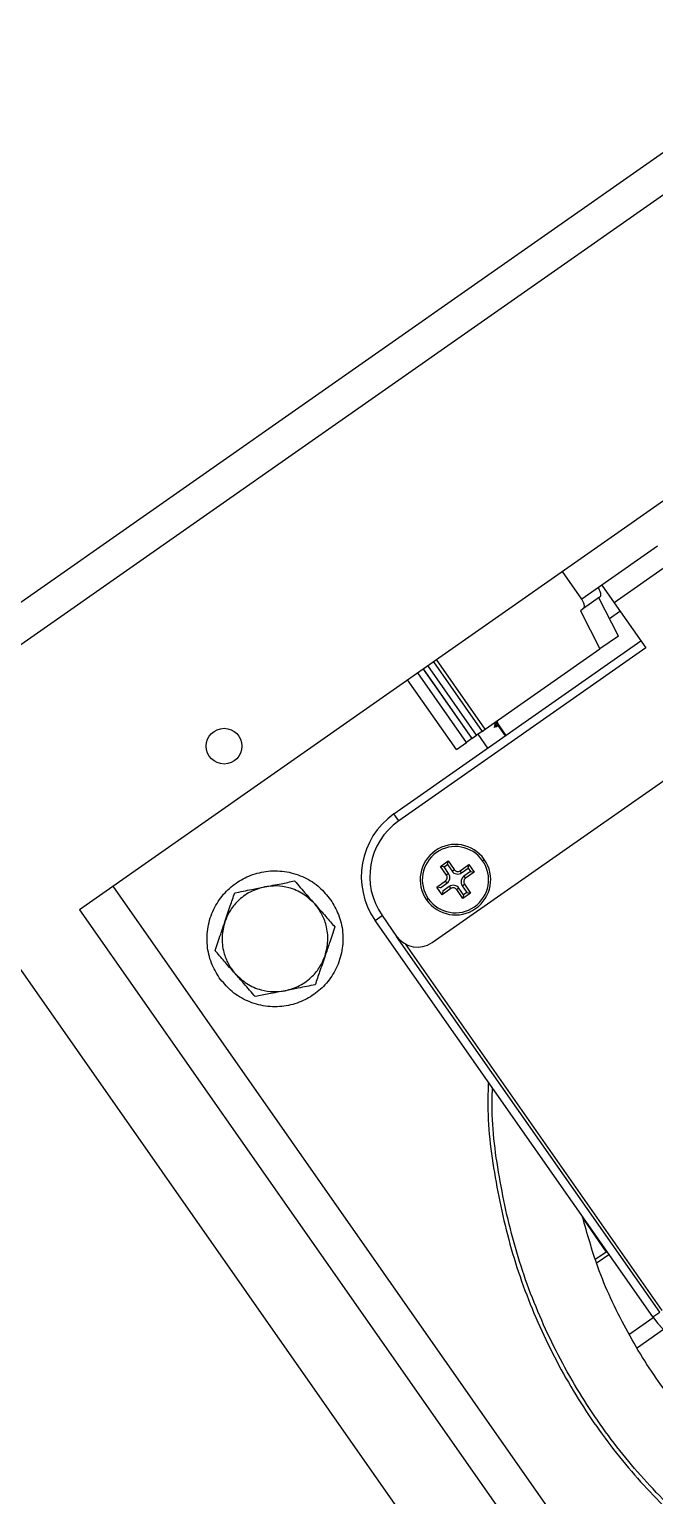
# Model space of a CAD drawing. Header units: millimetres. Extents: x 152904052 to 153933663, y 538271515 to 539240469.
# Drawn here: x 153353974.4 to 153354048.1, y 538947625.2 to 538947797.8 of the extents above; entities that cross this region are included whole.
import ezdxf

# ---------------------------------------------------------------- set-up
doc = ezdxf.new("R2010")
doc.units = ezdxf.units.MM
doc.layers.add('POWR', color=5, linetype='Continuous')

msp = doc.modelspace()

# ---------------------------------------------------------------- linework, layer by layer
at = {"layer": 'POWR', "color": 7}
for p, q in [((153354828.38, 538948328.99), (153353032.8, 538947071.71)), ((153354801.24, 538948304.99), (153353955.47, 538947712.77)), ((153354292.06, 538947912.44), (153353980.34, 538947694.17)), ((153354048.41, 538947736.95), (153354041.85, 538947732.36)), ((153354049.84, 538947734.9), (153354043.29, 538947730.31)), ((153354039.49, 538947730.71), (153354037.2, 538947733.98)), ((153354041.85, 538947732.36), (153354039.49, 538947730.71)), ((153354041.85, 538947732.36), (153354043.29, 538947730.31)), ((153354039.67, 538947729.61), (153354039.34, 538947729.37)), ((153354039.34, 538947729.37), (153354041.63, 538947724.88)), ((153354041.59, 538947730.95), (153354039.67, 538947729.61)), ((153354043.8, 538947726.39), (153354041.51, 538947730.89)), ((153354043.29, 538947730.31), (153354047.02, 538947724.99)), ((153354021.87, 538947690.29), (153354076.75, 538947728.72)), ((153354042.74, 538947728.46), (153354043.98, 538947729.33)), ((153354043.8, 538947726.39), (153354041.63, 538947724.88)), ((153354017.36, 538947705.44), (153354046.44, 538947725.81)), ((153354047.02, 538947724.99), (153354017.94, 538947704.62)), ((153354028.13, 538947715.42), (153354041.63, 538947724.88)), ((153354020.81, 538947722.51), (153354026.54, 538947714.31)), ((153354020.81, 538947722.5), (153354026.54, 538947714.31)), ((153354027.11, 538947714.71), (153354021.38, 538947722.91)), ((153354022.01, 538947723.35), (153354027.74, 538947715.15)), ((153354022.01, 538947723.34), (153354027.74, 538947715.15)), ((153354028.13, 538947715.42), (153354022.39, 538947723.61)), ((153354024.72, 538947713.04), (153354018.98, 538947721.23)), ((153354025.91, 538947713.87), (153354020.18, 538947722.07)), ((153354029.08, 538947716.09), (153354029.27, 538947716.09)), ((153354029.36, 538947715.68), (153354029.18, 538947715.6)), ((153354029.32, 538947716.26), (153354030.47, 538947714.62)), ((153354029.36, 538947715.68), (153354029.59, 538947715.87)), ((153354029.39, 538947716.31), (153354030.54, 538947714.67)), ((153354024.72, 538947713.04), (153354025.91, 538947713.87)), ((153354026.54, 538947714.31), (153354025.91, 538947713.87)), ((153354026.54, 538947714.31), (153354027.11, 538947714.71)), ((153354026.54, 538947714.31), (153354026.54, 538947714.31)), ((153354027.74, 538947715.15), (153354027.11, 538947714.71)), ((153354028.42, 538947713.19), (153354027.27, 538947714.83)), ((153354027.74, 538947715.15), (153354028.13, 538947715.42)), ((153354027.74, 538947715.15), (153354027.74, 538947715.15)), ((153354142.11, 538947446.22), (153353955.35, 538947712.93)), ((153354017.94, 538947704.62), (153354017.36, 538947705.44)), ((153354027.81, 538947699.94), (153354028.01, 538947700.08)), ((153354022.84, 538947699.27), (153354023.75, 538947699.9)), ((153354023.27, 538947699.2), (153354022.84, 538947699.27)), ((153354023.56, 538947698.25), (153354022.84, 538947699.27)), ((153354023.27, 538947699.2), (153354023.67, 538947699.48)), ((153354023.81, 538947698.42), (153354023.27, 538947699.2)), ((153354023.81, 538947698.42), (153354023.56, 538947698.25)), ((153354023.67, 538947699.48), (153354023.75, 538947699.9)), ((153354023.67, 538947699.48), (153354024.21, 538947698.7)), ((153354023.75, 538947699.9), (153354024.46, 538947698.88)), ((153354024.21, 538947698.7), (153354024.46, 538947698.88)), ((153354025.16, 538947698.76), (153354026.18, 538947699.47)), ((153354025.34, 538947698.5), (153354025.16, 538947698.76)), ((153354025.34, 538947698.5), (153354026.11, 538947699.05)), ((153354026.39, 538947698.65), (153354025.61, 538947698.11)), ((153354026.81, 538947698.57), (153354025.79, 538947697.86)), ((153354026.11, 538947699.05), (153354026.18, 538947699.47)), ((153354026.11, 538947699.05), (153354026.39, 538947698.65)), ((153354026.18, 538947699.47), (153354026.81, 538947698.57)), ((153354026.39, 538947698.65), (153354026.81, 538947698.57)), ((153353984.27, 538947696.92), (153354104.72, 538947524.9)), ((153354022.41, 538947696.83), (153354023.44, 538947697.55)), ((153354023.05, 538947695.93), (153354022.41, 538947696.83)), ((153354022.84, 538947696.76), (153354022.41, 538947696.83)), ((153354022.84, 538947696.76), (153354023.61, 538947697.3)), ((153354024.07, 538947696.65), (153354023.05, 538947695.93)), ((153354023.89, 538947696.9), (153354023.12, 538947696.36)), ((153354023.61, 538947697.3), (153354023.44, 538947697.55)), ((153354023.89, 538947696.9), (153354024.07, 538947696.65)), ((153354025.02, 538947696.7), (153354024.77, 538947696.53)), ((153354025.56, 538947695.93), (153354025.02, 538947696.7)), ((153354025.42, 538947696.98), (153354025.67, 538947697.16)), ((153354025.42, 538947696.98), (153354025.96, 538947696.21)), ((153354025.61, 538947698.11), (153354025.79, 538947697.86)), ((153354025.67, 538947697.16), (153354026.38, 538947696.13)), ((153354021.42, 538947695.47), (153354021.21, 538947695.32)), ((153354023.12, 538947696.36), (153354023.05, 538947695.93)), ((153354025.48, 538947695.5), (153354024.77, 538947696.53)), ((153354026.38, 538947696.13), (153354025.48, 538947695.5)), ((153354025.56, 538947695.93), (153354025.48, 538947695.5)), ((153354025.96, 538947696.21), (153354025.56, 538947695.93)), ((153354025.96, 538947696.21), (153354026.38, 538947696.13)), ((153353980.34, 538947694.17), (153354100.79, 538947522.14)), ((153354015.15, 538947692.91), (153354015.97, 538947693.48)), ((153354015.97, 538947693.48), (153354017.69, 538947691.03)), ((153354047.85, 538947646.22), (153354015.15, 538947692.91)), ((153354048.67, 538947646.79), (153354017.69, 538947691.03)), ((153354018.69, 538947690.13), (153354048.91, 538947646.96)), ((153354039.67, 538947657.72), (153354042.37, 538947653.86)), ((153354042.46, 538947653.92), (153354041.16, 538947653.01)), ((153354041.31, 538947652.62), (153354042.69, 538947653.58)), ((153354047.85, 538947646.22), (153354048.67, 538947646.79)), ((153354045.13, 538947644.25), (153354047.88, 538947646.17)), ((153354046.05, 538947642.64), (153354049.1, 538947644.78))]:
    msp.add_line(p, q, dxfattribs=at)
msp.add_circle((153353997.37, 538947713.42), 2.1, dxfattribs=at)
for centre, radius, start, end in [((153354022.53, 538947698.07), 9, 125, 215), ((153354022.53, 538947698.07), 8, 125, 215), ((153354024.61, 538947697.7), 4.15, 35, 215), ((153354024.61, 538947697.7), 3.9, 35, 215), ((153354024.61, 538947697.7), 4.15, 215, 35), ((153354024.61, 538947697.7), 3.9, 215, 35), ((153354023.15, 538947697.96), 0.807, 305, 35), ((153354024.87, 538947699.17), 0.807, 215, 305), ((153354024.87, 538947699.17), 0.5, 215, 305), ((153354023.15, 538947697.96), 0.5, 305, 35), ((153354024.36, 538947696.24), 0.807, 35, 125), ((153354024.36, 538947696.24), 0.5, 35, 125), ((153354026.08, 538947697.45), 0.807, 125, 215), ((153354026.08, 538947697.45), 0.5, 125, 215), ((153354020.15, 538947692.75), 3, 215, 305), ((153354055.22, 538947651.38), 9, 215, 305)]:
    msp.add_arc(centre, radius, start, end, dxfattribs=at)
for points, knots in [([(153354041.41, 538947732.05), (153354041.46, 538947731.97), (153354041.56, 538947731.81), (153354041.67, 538947731.55), (153354041.72, 538947731.29), (153354041.7, 538947731.07), (153354041.62, 538947730.99), (153354041.59, 538947730.95)], [0, 0, 0, 0, 0.174736, 0.363548, 0.559692, 0.78787, 1, 1, 1, 1]), ([(153354039.67, 538947729.61), (153354039.72, 538947729.67), (153354039.81, 538947729.78), (153354039.79, 538947730.09), (153354039.68, 538947730.42), (153354039.55, 538947730.61), (153354039.49, 538947730.71)], [0, 0, 0, 0, 0.273241, 0.566326, 0.792171, 1, 1, 1, 1]), ([(153354029.31, 538947716.02), (153354029.29, 538947715.95), (153354029.24, 538947715.82), (153354029.19, 538947715.68), (153354029.17, 538947715.61)], [0, 0, 0, 0, 0.499894, 1, 1, 1, 1]), ([(153354029.2, 538947715.63), (153354029.2, 538947715.65), (153354029.21, 538947715.68), (153354029.35, 538947715.81), (153354029.52, 538947715.95), (153354029.53, 538947715.96)], [0, 0, 0, 0, 0.347668, 0.949092, 1, 1, 1, 1]), ([(153354029.59, 538947716.23), (153354029.5, 538947716.19), (153354029.33, 538947716.1), (153354029.24, 538947716.07), (153354029.27, 538947716.11), (153354029.27, 538947716.12)], [0, 0, 0, 0, 0.402272, 0.802406, 1, 1, 1, 1]), ([(153354029.61, 538947715.85), (153354029.6, 538947715.85), (153354029.57, 538947715.82), (153354029.49, 538947715.77), (153354029.42, 538947715.72), (153354029.36, 538947715.68)], [0, 0, 0, 0, 0.063595, 0.275437, 1, 1, 1, 1]), ([(153353996.81, 538947686.15), (153353996.47, 538947686.72), (153353995.77, 538947687.89), (153353995.31, 538947689.96), (153353995.38, 538947692.15), (153353996.06, 538947694.23), (153353997.22, 538947696), (153353998.73, 538947697.36), (153354000.53, 538947698.31), (153354002.58, 538947698.8), (153354004.77, 538947698.72), (153354006.85, 538947698.04), (153354008.64, 538947696.9), (153354009.5, 538947695.84), (153354009.92, 538947695.33)], [0, 0, 0, 0, 0.0785035, 0.1626766, 0.25, 0.3373234, 0.4214965, 0.5, 0.5785035, 0.6626766, 0.75, 0.8373234, 0.9214965, 1, 1, 1, 1]), ([(153354002.15, 538947696.85), (153354001.57, 538947696.68), (153354000.39, 538947696.34), (153353999.02, 538947695.29), (153353998.01, 538947694.06), (153353997.65, 538947693.18), (153353997.47, 538947692.74)], [0, 0, 0, 0, 0.275731, 0.561042, 0.784269, 1, 1, 1, 1]), ([(153353998.62, 538947696.15), (153353999.29, 538947696.28), (153354000.45, 538947696.51), (153354001.64, 538947696.75), (153354002.15, 538947696.85)], [0, 0, 0, 0, 0.574451, 1, 1, 1, 1]), ([(153354002.15, 538947696.85), (153354002.8, 538947696.98), (153354003.99, 538947697.21), (153354005.15, 538947697.44), (153354005.68, 538947697.55)], [0, 0, 0, 0, 0.5429, 1, 1, 1, 1]), ([(153354008.05, 538947694.84), (153354007.61, 538947695.26), (153354006.73, 538947696.11), (153354005.13, 538947696.78), (153354003.56, 538947697.03), (153354002.62, 538947696.91), (153354002.15, 538947696.85)], [0, 0, 0, 0, 0.275731, 0.561042, 0.784269, 1, 1, 1, 1]), ([(153354005.68, 538947697.55), (153354006.12, 538947697.04), (153354006.9, 538947696.15), (153354007.7, 538947695.23), (153354008.05, 538947694.84)], [0, 0, 0, 0, 0.574451, 1, 1, 1, 1]), ([(153354009.92, 538947695.33), (153354010.25, 538947694.76), (153354010.96, 538947693.59), (153354011.42, 538947691.52), (153354011.34, 538947689.33), (153354010.67, 538947687.25), (153354009.51, 538947685.48), (153354008, 538947684.12), (153354006.2, 538947683.17), (153354004.14, 538947682.68), (153354001.95, 538947682.76), (153353999.88, 538947683.44), (153353998.09, 538947684.58), (153353997.23, 538947685.64), (153353996.81, 538947686.15)], [0, 0, 0, 0, 0.0785035, 0.1626766, 0.25, 0.3373234, 0.4214965, 0.5, 0.5785035, 0.6626766, 0.75, 0.8373234, 0.9214965, 1, 1, 1, 1]), ([(153353997.47, 538947692.74), (153353997.68, 538947693.37), (153353998.07, 538947694.52), (153353998.45, 538947695.64), (153353998.62, 538947696.15)], [0, 0, 0, 0, 0.5429, 1, 1, 1, 1]), ([(153354009.26, 538947688.74), (153354009.4, 538947689.32), (153354009.7, 538947690.51), (153354009.48, 538947692.23), (153354008.91, 538947693.71), (153354008.33, 538947694.47), (153354008.05, 538947694.84)], [0, 0, 0, 0, 0.275731, 0.561042, 0.784269, 1, 1, 1, 1]), ([(153354008.05, 538947694.84), (153354008.48, 538947694.35), (153354009.29, 538947693.43), (153354010.06, 538947692.54), (153354010.42, 538947692.14)], [0, 0, 0, 0, 0.5429, 1, 1, 1, 1]), ([(153353996.31, 538947689.34), (153353996.53, 538947689.98), (153353996.91, 538947691.1), (153353997.3, 538947692.25), (153353997.47, 538947692.74)], [0, 0, 0, 0, 0.574451, 1, 1, 1, 1]), ([(153353997.47, 538947692.74), (153353997.32, 538947692.16), (153353997.03, 538947690.97), (153353997.25, 538947689.25), (153353997.81, 538947687.77), (153353998.39, 538947687.01), (153353998.68, 538947686.64)], [0, 0, 0, 0, 0.2757314, 0.5610422, 0.7842685, 1, 1, 1, 1]), ([(153354010.42, 538947692.14), (153354010.2, 538947691.5), (153354009.82, 538947690.38), (153354009.43, 538947689.23), (153354009.26, 538947688.74)], [0, 0, 0, 0, 0.574451, 1, 1, 1, 1]), ([(153353998.68, 538947686.64), (153353998.24, 538947687.13), (153353997.44, 538947688.05), (153353996.67, 538947688.94), (153353996.31, 538947689.34)], [0, 0, 0, 0, 0.5429, 1, 1, 1, 1]), ([(153354004.57, 538947684.63), (153354005.15, 538947684.8), (153354006.33, 538947685.14), (153354007.71, 538947686.19), (153354008.71, 538947687.42), (153354009.08, 538947688.3), (153354009.26, 538947688.74)], [0, 0, 0, 0, 0.275731, 0.561042, 0.784269, 1, 1, 1, 1]), ([(153354009.26, 538947688.74), (153354009.05, 538947688.11), (153354008.65, 538947686.96), (153354008.27, 538947685.84), (153354008.1, 538947685.33)], [0, 0, 0, 0, 0.5429, 1, 1, 1, 1]), ([(153353998.68, 538947686.64), (153353999.11, 538947686.22), (153353999.99, 538947685.37), (153354001.6, 538947684.7), (153354003.16, 538947684.45), (153354004.11, 538947684.57), (153354004.57, 538947684.63)], [0, 0, 0, 0, 0.275731, 0.561042, 0.784269, 1, 1, 1, 1]), ([(153354001.05, 538947683.93), (153354000.6, 538947684.44), (153353999.82, 538947685.33), (153353999.02, 538947686.25), (153353998.68, 538947686.64)], [0, 0, 0, 0, 0.574451, 1, 1, 1, 1]), ([(153354004.57, 538947684.63), (153354003.93, 538947684.5), (153354002.73, 538947684.27), (153354001.58, 538947684.04), (153354001.05, 538947683.93)], [0, 0, 0, 0, 0.5429, 1, 1, 1, 1]), ([(153354008.1, 538947685.33), (153354007.44, 538947685.2), (153354006.28, 538947684.97), (153354005.08, 538947684.73), (153354004.57, 538947684.63)], [0, 0, 0, 0, 0.574451, 1, 1, 1, 1]), ([(153354028.49, 538947673.86), (153354028.46, 538947673.14), (153354028.3, 538947669.39), (153354029.16, 538947662.59), (153354031.14, 538947653.64), (153354034.35, 538947645.04), (153354038.59, 538947637), (153354043.74, 538947629.67), (153354049.64, 538947623.23), (153354055.67, 538947617.94), (153354059.95, 538947615.21), (153354061.86, 538947614)], [0, 0, 0, 0, 0.030131, 0.157165, 0.285275, 0.413386, 0.54042, 0.665356, 0.787271, 0.905377, 1, 1, 1, 1]), ([(153354061.07, 538947615.13), (153354059.54, 538947616.11), (153354055.64, 538947618.6), (153354049.99, 538947623.6), (153354044.13, 538947629.98), (153354039.02, 538947637.26), (153354034.81, 538947645.25), (153354031.62, 538947653.79), (153354029.66, 538947662.67), (153354028.81, 538947669.19), (153354028.95, 538947672.69), (153354028.97, 538947673.18)], [0, 0, 0, 0, 0.078951, 0.200388, 0.325741, 0.454201, 0.584818, 0.716542, 0.848265, 0.978883, 1, 1, 1, 1]), ([(153354060.22, 538947626.19), (153354059.72, 538947626.55), (153354057.25, 538947628.39), (153354053.36, 538947632.4), (153354048.58, 538947638.22), (153354044.53, 538947644.82), (153354041.4, 538947651.47), (153354040.13, 538947656.03), (153354039.58, 538947658.02)], [0, 0, 0, 0, 0.047475, 0.239579, 0.431683, 0.632114, 0.839742, 1, 1, 1, 1])]:
    msp.add_open_spline(points, degree=3, knots=knots, dxfattribs=at)

doc.saveas('drawing.dxf')
